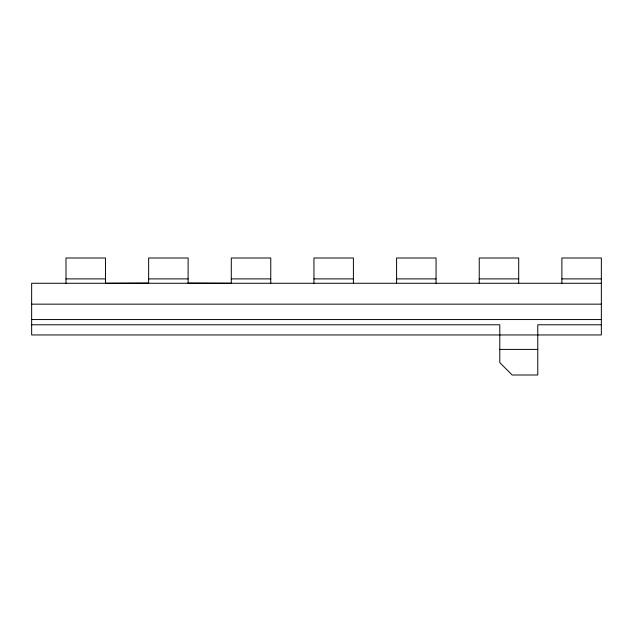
<?xml version="1.0" encoding="UTF-8"?>
<svg xmlns="http://www.w3.org/2000/svg" width="633" height="633" viewBox="0 0 633 633"><rect width="100%" height="100%" fill="white"/><g stroke="black" fill="none" stroke-linecap="round" stroke-linejoin="round"><path stroke-width="0.95" d="M148.644 283.062L105.466 283.267L105.466 258.003L65.998 258.003L65.998 283.267M65.998 278.892L105.466 278.892M148.644 278.892L188.112 278.892M231.29 278.892L270.758 278.892M313.944 278.892L353.404 278.892M396.59 278.892L436.058 278.892M479.236 278.892L518.704 278.892M561.882 278.892L601.35 278.892M601.35 283.267L31.65 283.267L31.65 334.952L601.35 334.952L601.35 258.003L561.882 258.003L561.882 283.267M31.65 304.156L601.35 304.156M31.65 319.554L601.35 319.554M31.65 324.784L499.793 324.784L499.793 362.614L512.176 374.997L537.773 374.997L537.773 324.784L601.35 324.784M499.793 349.4L537.773 349.4M188.112 283.062L231.29 283.267L231.29 258.003L270.758 258.003L270.758 283.267M518.704 283.267L518.704 258.003L479.236 258.003L479.236 283.267M436.058 283.267L436.058 258.003L396.59 258.003L396.59 283.267M353.404 283.267L353.404 258.003L313.944 258.003L313.944 283.267M188.112 283.267L188.112 258.003L148.644 258.003L148.644 283.267"/></g></svg>
